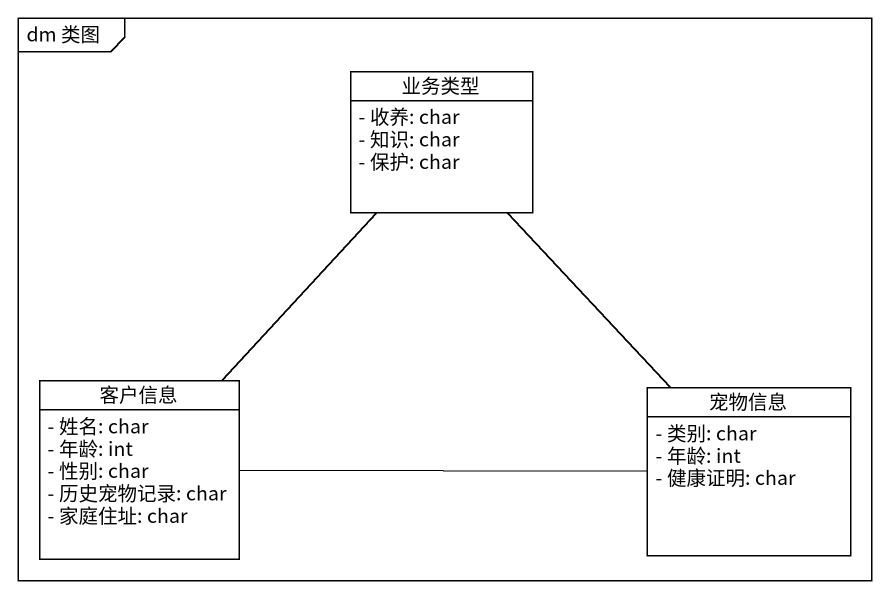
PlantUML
@startuml
mainframe dm 类图
hide circle
hide empty members
skinparam classAttributeIconSize 0
class 业务类型 {
  - 收养: char
  - 知识: char
  - 保护: char
}
class 客户信息 {
  - 姓名: char
  - 年龄: int
  - 性别: char
  - 历史宠物记录: char
  - 家庭住址: char
}
class 宠物信息 {
  - 类别: char
  - 年龄: int
  - 健康证明: char
}
业务类型 -- 客户信息
业务类型 -- 宠物信息
客户信息 -right- 宠物信息
@enduml
